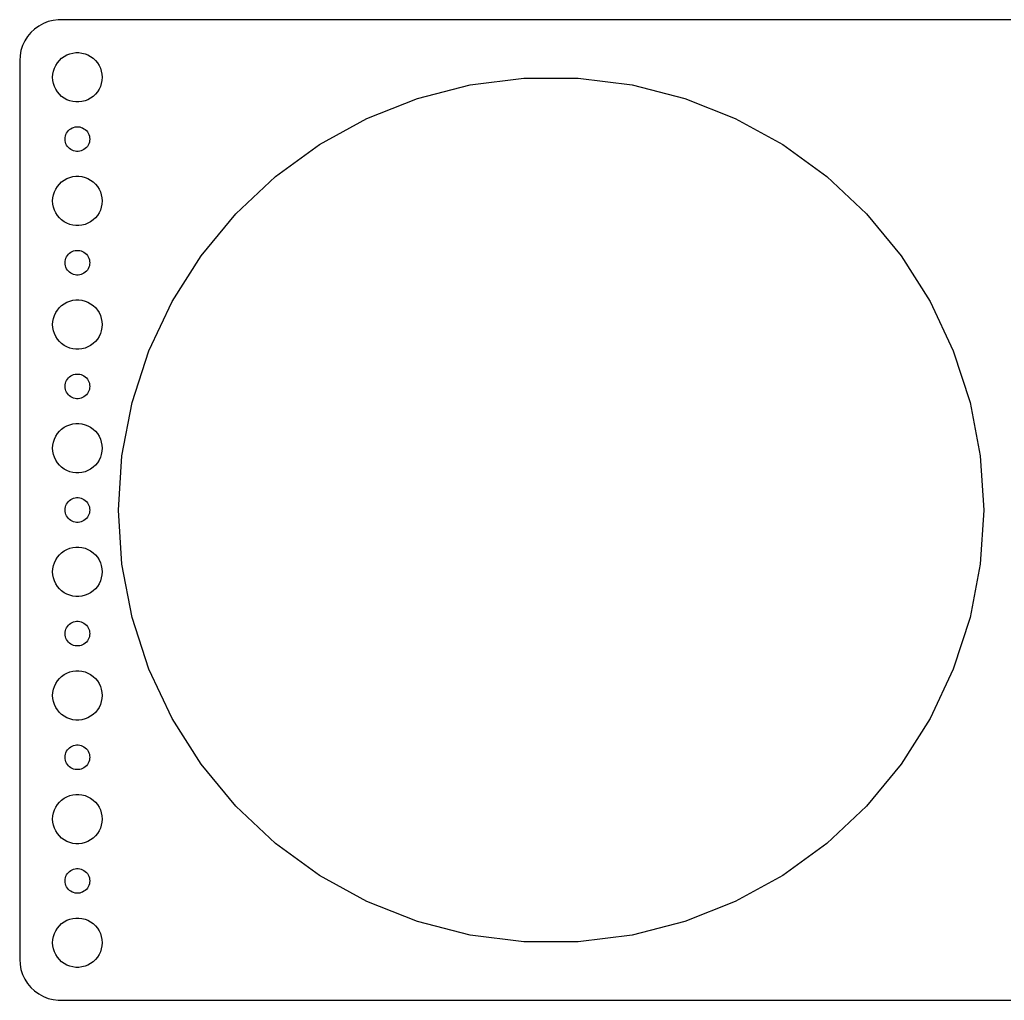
# Model space of a CAD drawing. Header units: metres. Extents: x -120 to 120, y -59 to 59.
# Drawn here: x -119.5 to 0, y -59.5 to 59.5 of the extents above; entities that cross this region are included whole.
import ezdxf

# ---------------------------------------------------------------- set-up
doc = ezdxf.new("R2010")
doc.units = ezdxf.units.M

msp = doc.modelspace()

# ---------------------------------------------------------------- linework, layer by layer
for p, q in [((-117.179, 58.7216), (-117.687, 58.3526)), ((-116.629, 59.0241), (-117.179, 58.7216)), ((-116.045, 59.2553), (-116.629, 59.0241)), ((-115.437, 59.4114), (-116.045, 59.2553)), ((-114.814, 59.4901), (-115.437, 59.4114)), ((114.814, 59.4901), (-114.814, 59.4901)), ((-118.545, 57.4389), (-118.882, 56.9088)), ((-118.145, 57.9227), (-118.545, 57.4389)), ((-117.687, 58.3526), (-118.145, 57.9227)), ((-119.149, 56.3406), (-119.343, 55.7434)), ((-118.882, 56.9088), (-119.149, 56.3406)), ((-119.461, 55.1267), (-119.5, 54.5)), ((-119.343, 55.7434), (-119.461, 55.1267)), ((-114.412, 54.8115), (-114.107, 55.033)), ((-114.107, 55.033), (-113.777, 55.2145)), ((-113.777, 55.2145), (-113.427, 55.3532)), ((-113.427, 55.3532), (-113.062, 55.4469)), ((-113.062, 55.4469), (-112.688, 55.4941)), ((-112.688, 55.4941), (-112.312, 55.4941)), ((-112.312, 55.4941), (-111.938, 55.4469)), ((-111.938, 55.4469), (-111.573, 55.3532)), ((-111.573, 55.3532), (-111.223, 55.2145)), ((-111.223, 55.2145), (-110.893, 55.033)), ((-110.893, 55.033), (-110.588, 54.8115)), ((-119.5, 54.5), (-119.5, -54.5)), ((-115.289, 53.6044), (-115.129, 53.9453)), ((-115.129, 53.9453), (-114.927, 54.2634)), ((-114.927, 54.2634), (-114.687, 54.5536)), ((-114.687, 54.5536), (-114.412, 54.8115)), ((-110.588, 54.8115), (-110.313, 54.5536)), ((-110.313, 54.5536), (-110.073, 54.2634)), ((-110.073, 54.2634), (-109.871, 53.9453)), ((-109.871, 53.9453), (-109.711, 53.6044)), ((-115.5, 52.5), (-115.476, 52.876)), ((-115.476, 52.876), (-115.406, 53.2461)), ((-115.406, 53.2461), (-115.289, 53.6044)), ((-109.711, 53.6044), (-109.594, 53.2461)), ((-109.594, 53.2461), (-109.524, 52.876)), ((-109.524, 52.876), (-109.5, 52.5)), ((-115.476, 52.124), (-115.5, 52.5)), ((-115.406, 51.7539), (-115.476, 52.124)), ((-115.289, 51.3956), (-115.406, 51.7539)), ((-115.129, 51.0547), (-115.289, 51.3956)), ((-109.711, 51.3956), (-109.871, 51.0547)), ((-109.594, 51.7539), (-109.711, 51.3956)), ((-109.524, 52.124), (-109.594, 51.7539)), ((-109.5, 52.5), (-109.524, 52.124)), ((-71.2234, 49.9305), (-64.8375, 51.5701)), ((-64.8375, 51.5701), (-58.2965, 52.3964)), ((-58.2965, 52.3964), (-51.7035, 52.3964)), ((-51.7035, 52.3964), (-45.1625, 51.5701)), ((-45.1625, 51.5701), (-38.7766, 49.9305)), ((-114.927, 50.7366), (-115.129, 51.0547)), ((-114.687, 50.4464), (-114.927, 50.7366)), ((-114.412, 50.1885), (-114.687, 50.4464)), ((-110.313, 50.4464), (-110.588, 50.1885)), ((-110.073, 50.7366), (-110.313, 50.4464)), ((-109.871, 51.0547), (-110.073, 50.7366)), ((-114.107, 49.967), (-114.412, 50.1885)), ((-113.777, 49.7855), (-114.107, 49.967)), ((-113.427, 49.6468), (-113.777, 49.7855)), ((-113.062, 49.5531), (-113.427, 49.6468)), ((-112.688, 49.5059), (-113.062, 49.5531)), ((-112.312, 49.5059), (-112.688, 49.5059)), ((-111.938, 49.5531), (-112.312, 49.5059)), ((-111.573, 49.6468), (-111.938, 49.5531)), ((-111.223, 49.7855), (-111.573, 49.6468)), ((-110.893, 49.967), (-111.223, 49.7855)), ((-110.588, 50.1885), (-110.893, 49.967)), ((-77.3534, 47.5034), (-71.2234, 49.9305)), ((-38.7766, 49.9305), (-32.6466, 47.5034)), ((-83.1309, 44.3272), (-77.3534, 47.5034)), ((-32.6466, 47.5034), (-26.8691, 44.3272)), ((-113.953, 45.373), (-113.895, 45.5522)), ((-113.895, 45.5522), (-113.814, 45.7226)), ((-113.814, 45.7226), (-113.714, 45.8817)), ((-113.714, 45.8817), (-113.593, 46.0268)), ((-113.593, 46.0268), (-113.456, 46.1558)), ((-113.456, 46.1558), (-113.304, 46.2665)), ((-113.304, 46.2665), (-113.139, 46.3572)), ((-113.139, 46.3572), (-112.964, 46.4266)), ((-112.964, 46.4266), (-112.781, 46.4734)), ((-112.781, 46.4734), (-112.594, 46.497)), ((-112.594, 46.497), (-112.406, 46.497)), ((-112.406, 46.497), (-112.219, 46.4734)), ((-112.219, 46.4734), (-112.036, 46.4266)), ((-112.036, 46.4266), (-111.861, 46.3572)), ((-111.861, 46.3572), (-111.696, 46.2665)), ((-111.696, 46.2665), (-111.544, 46.1558)), ((-111.544, 46.1558), (-111.407, 46.0268)), ((-111.407, 46.0268), (-111.286, 45.8817)), ((-111.286, 45.8817), (-111.186, 45.7226)), ((-111.186, 45.7226), (-111.105, 45.5522)), ((-111.105, 45.5522), (-111.047, 45.373)), ((-114, 45), (-113.988, 45.188)), ((-113.988, 44.812), (-114, 45)), ((-113.988, 45.188), (-113.953, 45.373)), ((-113.953, 44.627), (-113.988, 44.812)), ((-113.895, 44.4478), (-113.953, 44.627)), ((-113.814, 44.2774), (-113.895, 44.4478)), ((-113.714, 44.1183), (-113.814, 44.2774)), ((-111.186, 44.2774), (-111.286, 44.1183)), ((-111.105, 44.4478), (-111.186, 44.2774)), ((-111.047, 44.627), (-111.105, 44.4478)), ((-111.047, 45.373), (-111.012, 45.188)), ((-111.012, 44.812), (-111.047, 44.627)), ((-111.012, 45.188), (-111, 45)), ((-111, 45), (-111.012, 44.812)), ((-88.4648, 40.4519), (-83.1309, 44.3272)), ((-26.8691, 44.3272), (-21.5352, 40.4519)), ((-113.593, 43.9732), (-113.714, 44.1183)), ((-113.456, 43.8442), (-113.593, 43.9732)), ((-113.304, 43.7335), (-113.456, 43.8442)), ((-113.139, 43.6428), (-113.304, 43.7335)), ((-112.964, 43.5734), (-113.139, 43.6428)), ((-112.781, 43.5266), (-112.964, 43.5734)), ((-112.594, 43.503), (-112.781, 43.5266)), ((-112.406, 43.503), (-112.594, 43.503)), ((-112.219, 43.5266), (-112.406, 43.503)), ((-112.036, 43.5734), (-112.219, 43.5266)), ((-111.861, 43.6428), (-112.036, 43.5734)), ((-111.696, 43.7335), (-111.861, 43.6428)), ((-111.544, 43.8442), (-111.696, 43.7335)), ((-111.407, 43.9732), (-111.544, 43.8442)), ((-111.286, 44.1183), (-111.407, 43.9732)), ((-114.927, 39.2634), (-114.687, 39.5536)), ((-114.687, 39.5536), (-114.412, 39.8115)), ((-114.412, 39.8115), (-114.107, 40.033)), ((-114.107, 40.033), (-113.777, 40.2145)), ((-113.777, 40.2145), (-113.427, 40.3532)), ((-113.427, 40.3532), (-113.062, 40.4469)), ((-113.062, 40.4469), (-112.688, 40.4941)), ((-112.688, 40.4941), (-112.312, 40.4941)), ((-112.312, 40.4941), (-111.938, 40.4469)), ((-111.938, 40.4469), (-111.573, 40.3532)), ((-111.573, 40.3532), (-111.223, 40.2145)), ((-111.223, 40.2145), (-110.893, 40.033)), ((-110.893, 40.033), (-110.588, 39.8115)), ((-110.588, 39.8115), (-110.313, 39.5536)), ((-110.313, 39.5536), (-110.073, 39.2634)), ((-93.2708, 35.9387), (-88.4648, 40.4519)), ((-21.5352, 40.4519), (-16.7291, 35.9387)), ((-115.476, 37.876), (-115.406, 38.2461)), ((-115.406, 38.2461), (-115.289, 38.6044)), ((-115.289, 38.6044), (-115.129, 38.9453)), ((-115.129, 38.9453), (-114.927, 39.2634)), ((-110.073, 39.2634), (-109.871, 38.9453)), ((-109.871, 38.9453), (-109.711, 38.6044)), ((-109.711, 38.6044), (-109.594, 38.2461)), ((-109.594, 38.2461), (-109.524, 37.876)), ((-115.5, 37.5), (-115.476, 37.876)), ((-115.476, 37.124), (-115.5, 37.5)), ((-115.406, 36.7539), (-115.476, 37.124)), ((-109.524, 37.124), (-109.594, 36.7539)), ((-109.524, 37.876), (-109.5, 37.5)), ((-109.5, 37.5), (-109.524, 37.124)), ((-115.289, 36.3956), (-115.406, 36.7539)), ((-115.129, 36.0547), (-115.289, 36.3956)), ((-114.927, 35.7366), (-115.129, 36.0547)), ((-109.871, 36.0547), (-110.073, 35.7366)), ((-109.711, 36.3956), (-109.871, 36.0547)), ((-109.594, 36.7539), (-109.711, 36.3956)), ((-97.4734, 30.8587), (-93.2708, 35.9387)), ((-16.7291, 35.9387), (-12.5266, 30.8587)), ((-114.687, 35.4464), (-114.927, 35.7366)), ((-114.412, 35.1885), (-114.687, 35.4464)), ((-114.107, 34.967), (-114.412, 35.1885)), ((-113.777, 34.7855), (-114.107, 34.967)), ((-113.427, 34.6468), (-113.777, 34.7855)), ((-111.223, 34.7855), (-111.573, 34.6468)), ((-110.893, 34.967), (-111.223, 34.7855)), ((-110.588, 35.1885), (-110.893, 34.967)), ((-110.313, 35.4464), (-110.588, 35.1885)), ((-110.073, 35.7366), (-110.313, 35.4464)), ((-113.062, 34.5531), (-113.427, 34.6468)), ((-112.688, 34.5059), (-113.062, 34.5531)), ((-112.312, 34.5059), (-112.688, 34.5059)), ((-111.938, 34.5531), (-112.312, 34.5059)), ((-111.573, 34.6468), (-111.938, 34.5531)), ((-113.593, 31.0268), (-113.456, 31.1558)), ((-113.456, 31.1558), (-113.304, 31.2665)), ((-113.304, 31.2665), (-113.139, 31.3572)), ((-113.139, 31.3572), (-112.964, 31.4266)), ((-112.964, 31.4266), (-112.781, 31.4734)), ((-112.781, 31.4734), (-112.594, 31.497)), ((-112.594, 31.497), (-112.406, 31.497)), ((-112.406, 31.497), (-112.219, 31.4734)), ((-112.219, 31.4734), (-112.036, 31.4266)), ((-112.036, 31.4266), (-111.861, 31.3572)), ((-111.861, 31.3572), (-111.696, 31.2665)), ((-111.696, 31.2665), (-111.544, 31.1558)), ((-111.544, 31.1558), (-111.407, 31.0268)), ((-114, 30), (-113.988, 30.188)), ((-113.988, 29.812), (-114, 30)), ((-113.988, 30.188), (-113.953, 30.373)), ((-113.953, 30.373), (-113.895, 30.5522)), ((-113.895, 30.5522), (-113.814, 30.7226)), ((-113.814, 30.7226), (-113.714, 30.8817)), ((-113.714, 30.8817), (-113.593, 31.0268)), ((-111.407, 31.0268), (-111.286, 30.8817)), ((-111.286, 30.8817), (-111.186, 30.7226)), ((-111.186, 30.7226), (-111.105, 30.5522)), ((-111.105, 30.5522), (-111.047, 30.373)), ((-111.047, 30.373), (-111.012, 30.188)), ((-111.012, 30.188), (-111, 30)), ((-111, 30), (-111.012, 29.812)), ((-101.006, 25.2921), (-97.4734, 30.8587)), ((-12.5266, 30.8587), (-8.9939, 25.2921)), ((-113.953, 29.627), (-113.988, 29.812)), ((-113.895, 29.4478), (-113.953, 29.627)), ((-113.814, 29.2774), (-113.895, 29.4478)), ((-113.714, 29.1183), (-113.814, 29.2774)), ((-113.593, 28.9732), (-113.714, 29.1183)), ((-113.456, 28.8442), (-113.593, 28.9732)), ((-113.304, 28.7335), (-113.456, 28.8442)), ((-113.139, 28.6427), (-113.304, 28.7335)), ((-111.696, 28.7335), (-111.861, 28.6427)), ((-111.544, 28.8442), (-111.696, 28.7335)), ((-111.407, 28.9732), (-111.544, 28.8442)), ((-111.286, 29.1183), (-111.407, 28.9732)), ((-111.186, 29.2774), (-111.286, 29.1183)), ((-111.105, 29.4478), (-111.186, 29.2774)), ((-111.047, 29.627), (-111.105, 29.4478)), ((-111.012, 29.812), (-111.047, 29.627)), ((-112.964, 28.5734), (-113.139, 28.6427)), ((-112.781, 28.5266), (-112.964, 28.5734)), ((-112.594, 28.503), (-112.781, 28.5266)), ((-112.406, 28.503), (-112.594, 28.503)), ((-112.219, 28.5266), (-112.406, 28.503)), ((-112.036, 28.5734), (-112.219, 28.5266)), ((-111.861, 28.6427), (-112.036, 28.5734)), ((-114.107, 25.033), (-113.777, 25.2145)), ((-113.777, 25.2145), (-113.427, 25.3532)), ((-113.427, 25.3532), (-113.062, 25.4469)), ((-113.062, 25.4469), (-112.688, 25.4941)), ((-112.688, 25.4941), (-112.312, 25.4941)), ((-112.312, 25.4941), (-111.938, 25.4469)), ((-111.938, 25.4469), (-111.573, 25.3532)), ((-111.573, 25.3532), (-111.223, 25.2145)), ((-111.223, 25.2145), (-110.893, 25.033)), ((-103.813, 19.3265), (-101.006, 25.2921)), ((-8.9939, 25.2921), (-6.18672, 19.3265)), ((-115.289, 23.6044), (-115.129, 23.9453)), ((-115.129, 23.9453), (-114.927, 24.2634)), ((-114.927, 24.2634), (-114.687, 24.5536)), ((-114.687, 24.5536), (-114.412, 24.8115)), ((-114.412, 24.8115), (-114.107, 25.033)), ((-110.893, 25.033), (-110.588, 24.8115)), ((-110.588, 24.8115), (-110.313, 24.5536)), ((-110.313, 24.5536), (-110.073, 24.2634)), ((-110.073, 24.2634), (-109.871, 23.9453)), ((-109.871, 23.9453), (-109.711, 23.6044)), ((-115.5, 22.5), (-115.476, 22.876)), ((-115.476, 22.876), (-115.406, 23.2461)), ((-115.406, 23.2461), (-115.289, 23.6044)), ((-109.711, 23.6044), (-109.594, 23.2461)), ((-109.594, 23.2461), (-109.524, 22.876)), ((-109.524, 22.876), (-109.5, 22.5)), ((-115.476, 22.124), (-115.5, 22.5)), ((-115.406, 21.7539), (-115.476, 22.124)), ((-115.289, 21.3956), (-115.406, 21.7539)), ((-109.594, 21.7539), (-109.711, 21.3956)), ((-109.524, 22.124), (-109.594, 21.7539)), ((-109.5, 22.5), (-109.524, 22.124)), ((-115.129, 21.0547), (-115.289, 21.3956)), ((-114.927, 20.7366), (-115.129, 21.0547)), ((-114.687, 20.4464), (-114.927, 20.7366)), ((-114.412, 20.1884), (-114.687, 20.4464)), ((-110.313, 20.4464), (-110.588, 20.1884)), ((-110.073, 20.7366), (-110.313, 20.4464)), ((-109.871, 21.0547), (-110.073, 20.7366)), ((-109.711, 21.3956), (-109.871, 21.0547)), ((-114.107, 19.967), (-114.412, 20.1884)), ((-113.777, 19.7855), (-114.107, 19.967)), ((-113.427, 19.6468), (-113.777, 19.7855)), ((-113.062, 19.5531), (-113.427, 19.6468)), ((-112.688, 19.5059), (-113.062, 19.5531)), ((-112.312, 19.5059), (-112.688, 19.5059)), ((-111.938, 19.5531), (-112.312, 19.5059)), ((-111.573, 19.6468), (-111.938, 19.5531)), ((-111.223, 19.7855), (-111.573, 19.6468)), ((-110.893, 19.967), (-111.223, 19.7855)), ((-110.588, 20.1884), (-110.893, 19.967)), ((-105.851, 13.0562), (-103.813, 19.3265)), ((-6.18672, 19.3265), (-4.14938, 13.0562)), ((-113.953, 15.373), (-113.895, 15.5522)), ((-113.895, 15.5522), (-113.814, 15.7226)), ((-113.814, 15.7226), (-113.714, 15.8817)), ((-113.714, 15.8817), (-113.593, 16.0268)), ((-113.593, 16.0268), (-113.456, 16.1558)), ((-113.456, 16.1558), (-113.304, 16.2665)), ((-113.304, 16.2665), (-113.139, 16.3572)), ((-113.139, 16.3572), (-112.964, 16.4266)), ((-112.964, 16.4266), (-112.781, 16.4734)), ((-112.781, 16.4734), (-112.594, 16.497)), ((-112.594, 16.497), (-112.406, 16.497)), ((-112.406, 16.497), (-112.219, 16.4734)), ((-112.219, 16.4734), (-112.036, 16.4266)), ((-112.036, 16.4266), (-111.861, 16.3572)), ((-111.861, 16.3572), (-111.696, 16.2665)), ((-111.696, 16.2665), (-111.544, 16.1558)), ((-111.544, 16.1558), (-111.407, 16.0268)), ((-111.407, 16.0268), (-111.286, 15.8817)), ((-111.286, 15.8817), (-111.186, 15.7226)), ((-111.186, 15.7226), (-111.105, 15.5522)), ((-111.105, 15.5522), (-111.047, 15.373)), ((-114, 15), (-113.988, 15.188)), ((-113.988, 14.812), (-114, 15)), ((-113.988, 15.188), (-113.953, 15.373)), ((-113.953, 14.627), (-113.988, 14.812)), ((-113.895, 14.4478), (-113.953, 14.627)), ((-113.814, 14.2774), (-113.895, 14.4478)), ((-111.105, 14.4478), (-111.186, 14.2774)), ((-111.047, 14.627), (-111.105, 14.4478)), ((-111.047, 15.373), (-111.012, 15.188)), ((-111.012, 14.812), (-111.047, 14.627)), ((-111.012, 15.188), (-111, 15)), ((-111, 15), (-111.012, 14.812)), ((-113.714, 14.1183), (-113.814, 14.2774)), ((-113.593, 13.9732), (-113.714, 14.1183)), ((-113.456, 13.8442), (-113.593, 13.9732)), ((-113.304, 13.7335), (-113.456, 13.8442)), ((-113.139, 13.6427), (-113.304, 13.7335)), ((-112.964, 13.5734), (-113.139, 13.6427)), ((-112.781, 13.5266), (-112.964, 13.5734)), ((-112.594, 13.5029), (-112.781, 13.5266)), ((-112.406, 13.5029), (-112.594, 13.5029)), ((-112.219, 13.5266), (-112.406, 13.5029)), ((-112.036, 13.5734), (-112.219, 13.5266)), ((-111.861, 13.6427), (-112.036, 13.5734)), ((-111.696, 13.7335), (-111.861, 13.6427)), ((-111.544, 13.8442), (-111.696, 13.7335)), ((-111.407, 13.9732), (-111.544, 13.8442)), ((-111.286, 14.1183), (-111.407, 13.9732)), ((-111.186, 14.2774), (-111.286, 14.1183)), ((-107.086, 6.57999), (-105.851, 13.0562)), ((-4.14938, 13.0562), (-2.91397, 6.57999)), ((-114.687, 9.55363), (-114.412, 9.81154)), ((-114.412, 9.81154), (-114.107, 10.033)), ((-114.107, 10.033), (-113.777, 10.2145)), ((-113.777, 10.2145), (-113.427, 10.3532)), ((-113.427, 10.3532), (-113.062, 10.4469)), ((-113.062, 10.4469), (-112.688, 10.4941)), ((-112.688, 10.4941), (-112.312, 10.4941)), ((-112.312, 10.4941), (-111.938, 10.4469)), ((-111.938, 10.4469), (-111.573, 10.3532)), ((-111.573, 10.3532), (-111.223, 10.2145)), ((-111.223, 10.2145), (-110.893, 10.033)), ((-110.893, 10.033), (-110.588, 9.81154)), ((-110.588, 9.81154), (-110.313, 9.55363)), ((-115.406, 8.24606), (-115.289, 8.60437)), ((-115.289, 8.60437), (-115.129, 8.94525)), ((-115.129, 8.94525), (-114.927, 9.26335)), ((-114.927, 9.26335), (-114.687, 9.55363)), ((-110.313, 9.55363), (-110.073, 9.26335)), ((-110.073, 9.26335), (-109.871, 8.94525)), ((-109.871, 8.94525), (-109.711, 8.60437)), ((-109.711, 8.60437), (-109.594, 8.24606)), ((-115.5, 7.5), (-115.476, 7.87599)), ((-115.476, 7.12399), (-115.5, 7.5)), ((-115.476, 7.87599), (-115.406, 8.24606)), ((-109.594, 8.24606), (-109.524, 7.87599)), ((-109.524, 7.87599), (-109.5, 7.5)), ((-109.5, 7.5), (-109.524, 7.12399)), ((-115.406, 6.75392), (-115.476, 7.12399)), ((-115.289, 6.39561), (-115.406, 6.75392)), ((-115.129, 6.05473), (-115.289, 6.39561)), ((-114.927, 5.73663), (-115.129, 6.05473)), ((-109.871, 6.05473), (-110.073, 5.73663)), ((-109.711, 6.39561), (-109.871, 6.05473)), ((-109.594, 6.75392), (-109.711, 6.39561)), ((-109.524, 7.12399), (-109.594, 6.75392)), ((-107.5, 0), (-107.086, 6.57999)), ((-2.91397, 6.57999), (-2.5, 0)), ((-114.687, 5.44635), (-114.927, 5.73663)), ((-114.412, 5.18845), (-114.687, 5.44635)), ((-114.107, 4.96701), (-114.412, 5.18845)), ((-113.777, 4.78551), (-114.107, 4.96701)), ((-113.427, 4.64682), (-113.777, 4.78551)), ((-111.223, 4.78551), (-111.573, 4.64682)), ((-110.893, 4.96701), (-111.223, 4.78551)), ((-110.588, 5.18845), (-110.893, 4.96701)), ((-110.313, 5.44635), (-110.588, 5.18845)), ((-110.073, 5.73663), (-110.313, 5.44635)), ((-113.062, 4.55313), (-113.427, 4.64682)), ((-112.688, 4.50591), (-113.062, 4.55313)), ((-112.312, 4.50591), (-112.688, 4.50591)), ((-111.938, 4.55313), (-112.312, 4.50591)), ((-111.573, 4.64682), (-111.938, 4.55313)), ((-113.456, 1.15576), (-113.304, 1.26648)), ((-113.304, 1.26648), (-113.139, 1.35724)), ((-113.139, 1.35724), (-112.964, 1.42657)), ((-112.964, 1.42657), (-112.781, 1.47342)), ((-112.781, 1.47342), (-112.594, 1.49704)), ((-112.594, 1.49704), (-112.406, 1.49704)), ((-112.406, 1.49704), (-112.219, 1.47342)), ((-112.219, 1.47342), (-112.036, 1.42657)), ((-112.036, 1.42657), (-111.861, 1.35724)), ((-111.861, 1.35724), (-111.696, 1.26648)), ((-111.696, 1.26648), (-111.544, 1.15576)), ((-114, 0), (-113.988, 0.18799)), ((-113.988, -0.18799), (-114, 0)), ((-113.988, 0.18799), (-113.953, 0.37303)), ((-113.953, 0.37303), (-113.895, 0.55219)), ((-113.895, 0.55219), (-113.814, 0.72263)), ((-113.814, 0.72263), (-113.714, 0.88167)), ((-113.714, 0.88167), (-113.593, 1.02681)), ((-113.593, 1.02681), (-113.456, 1.15576)), ((-111.544, 1.15576), (-111.407, 1.02681)), ((-111.407, 1.02681), (-111.286, 0.88167)), ((-111.286, 0.88167), (-111.186, 0.72263)), ((-111.186, 0.72263), (-111.105, 0.55219)), ((-111.105, 0.55219), (-111.047, 0.37303)), ((-111.047, 0.37303), (-111.012, 0.18799)), ((-111.012, 0.18799), (-111, 0)), ((-111, 0), (-111.012, -0.18799)), ((-107.086, -6.57999), (-107.5, 0)), ((-2.5, 0), (-2.91397, -6.57999)), ((-113.953, -0.37303), (-113.988, -0.18799)), ((-113.895, -0.55219), (-113.953, -0.37303)), ((-113.814, -0.72263), (-113.895, -0.55219)), ((-113.714, -0.88167), (-113.814, -0.72263)), ((-113.593, -1.02681), (-113.714, -0.88167)), ((-113.456, -1.15576), (-113.593, -1.02681)), ((-113.304, -1.26648), (-113.456, -1.15576)), ((-111.544, -1.15576), (-111.696, -1.26648)), ((-111.407, -1.02681), (-111.544, -1.15576)), ((-111.286, -0.88167), (-111.407, -1.02681)), ((-111.186, -0.72263), (-111.286, -0.88167)), ((-111.105, -0.55219), (-111.186, -0.72263)), ((-111.047, -0.37303), (-111.105, -0.55219)), ((-111.012, -0.18799), (-111.047, -0.37303)), ((-113.139, -1.35724), (-113.304, -1.26648)), ((-112.964, -1.42657), (-113.139, -1.35724)), ((-112.781, -1.47342), (-112.964, -1.42657)), ((-112.594, -1.49704), (-112.781, -1.47342)), ((-112.406, -1.49704), (-112.594, -1.49704)), ((-112.219, -1.47342), (-112.406, -1.49704)), ((-112.036, -1.42657), (-112.219, -1.47342)), ((-111.861, -1.35724), (-112.036, -1.42657)), ((-111.696, -1.26648), (-111.861, -1.35724)), ((-113.777, -4.78551), (-113.427, -4.64682)), ((-113.427, -4.64682), (-113.062, -4.55313)), ((-113.062, -4.55313), (-112.688, -4.50591)), ((-112.688, -4.50591), (-112.312, -4.50591)), ((-112.312, -4.50591), (-111.938, -4.55313)), ((-111.938, -4.55313), (-111.573, -4.64682)), ((-111.573, -4.64682), (-111.223, -4.78551)), ((-115.129, -6.05473), (-114.927, -5.73663)), ((-114.927, -5.73663), (-114.687, -5.44635)), ((-114.687, -5.44635), (-114.412, -5.18845)), ((-114.412, -5.18845), (-114.107, -4.96701)), ((-114.107, -4.96701), (-113.777, -4.78551)), ((-111.223, -4.78551), (-110.893, -4.96701)), ((-110.893, -4.96701), (-110.588, -5.18845)), ((-110.588, -5.18845), (-110.313, -5.44635)), ((-110.313, -5.44635), (-110.073, -5.73663)), ((-110.073, -5.73663), (-109.871, -6.05473)), ((-115.5, -7.5), (-115.476, -7.12399)), ((-115.476, -7.12399), (-115.406, -6.75392)), ((-115.406, -6.75392), (-115.289, -6.39561)), ((-115.289, -6.39561), (-115.129, -6.05473)), ((-109.871, -6.05473), (-109.711, -6.39561)), ((-109.711, -6.39561), (-109.594, -6.75392)), ((-109.594, -6.75392), (-109.524, -7.12399)), ((-109.524, -7.12399), (-109.5, -7.5)), ((-105.851, -13.0562), (-107.086, -6.57999)), ((-2.91397, -6.57999), (-4.14938, -13.0562)), ((-115.476, -7.87599), (-115.5, -7.5)), ((-115.406, -8.24606), (-115.476, -7.87599)), ((-115.289, -8.60437), (-115.406, -8.24606)), ((-109.594, -8.24606), (-109.711, -8.60437)), ((-109.524, -7.87599), (-109.594, -8.24606)), ((-109.5, -7.5), (-109.524, -7.87599)), ((-115.129, -8.94525), (-115.289, -8.60437)), ((-114.927, -9.26335), (-115.129, -8.94525)), ((-114.687, -9.55363), (-114.927, -9.26335)), ((-114.412, -9.81154), (-114.687, -9.55363)), ((-110.313, -9.55363), (-110.588, -9.81154)), ((-110.073, -9.26335), (-110.313, -9.55363)), ((-109.871, -8.94525), (-110.073, -9.26335)), ((-109.711, -8.60437), (-109.871, -8.94525)), ((-114.107, -10.033), (-114.412, -9.81154)), ((-113.777, -10.2145), (-114.107, -10.033)), ((-113.427, -10.3532), (-113.777, -10.2145)), ((-113.062, -10.4469), (-113.427, -10.3532)), ((-112.688, -10.4941), (-113.062, -10.4469)), ((-112.312, -10.4941), (-112.688, -10.4941)), ((-111.938, -10.4469), (-112.312, -10.4941)), ((-111.573, -10.3532), (-111.938, -10.4469)), ((-111.223, -10.2145), (-111.573, -10.3532)), ((-110.893, -10.033), (-111.223, -10.2145)), ((-110.588, -9.81154), (-110.893, -10.033)), ((-103.813, -19.3265), (-105.851, -13.0562)), ((-4.14938, -13.0562), (-6.18672, -19.3265)), ((-113.895, -14.4478), (-113.814, -14.2774)), ((-113.814, -14.2774), (-113.714, -14.1183)), ((-113.714, -14.1183), (-113.593, -13.9732)), ((-113.593, -13.9732), (-113.456, -13.8442)), ((-113.456, -13.8442), (-113.304, -13.7335)), ((-113.304, -13.7335), (-113.139, -13.6427)), ((-113.139, -13.6427), (-112.964, -13.5734)), ((-112.964, -13.5734), (-112.781, -13.5266)), ((-112.781, -13.5266), (-112.594, -13.5029)), ((-112.594, -13.5029), (-112.406, -13.5029)), ((-112.406, -13.5029), (-112.219, -13.5266)), ((-112.219, -13.5266), (-112.036, -13.5734)), ((-112.036, -13.5734), (-111.861, -13.6427)), ((-111.861, -13.6427), (-111.696, -13.7335)), ((-111.696, -13.7335), (-111.544, -13.8442)), ((-111.544, -13.8442), (-111.407, -13.9732)), ((-111.407, -13.9732), (-111.286, -14.1183)), ((-111.286, -14.1183), (-111.186, -14.2774)), ((-111.186, -14.2774), (-111.105, -14.4478)), ((-114, -15), (-113.988, -14.812)), ((-113.988, -15.188), (-114, -15)), ((-113.988, -14.812), (-113.953, -14.627)), ((-113.953, -15.373), (-113.988, -15.188)), ((-113.953, -14.627), (-113.895, -14.4478)), ((-113.895, -15.5522), (-113.953, -15.373)), ((-111.105, -14.4478), (-111.047, -14.627)), ((-111.047, -15.373), (-111.105, -15.5522)), ((-111.047, -14.627), (-111.012, -14.812)), ((-111.012, -15.188), (-111.047, -15.373)), ((-111.012, -14.812), (-111, -15)), ((-111, -15), (-111.012, -15.188)), ((-113.814, -15.7226), (-113.895, -15.5522)), ((-113.714, -15.8817), (-113.814, -15.7226)), ((-113.593, -16.0268), (-113.714, -15.8817)), ((-113.456, -16.1558), (-113.593, -16.0268)), ((-113.304, -16.2665), (-113.456, -16.1558)), ((-113.139, -16.3572), (-113.304, -16.2665)), ((-112.964, -16.4266), (-113.139, -16.3572)), ((-112.781, -16.4734), (-112.964, -16.4266)), ((-112.594, -16.497), (-112.781, -16.4734)), ((-112.406, -16.497), (-112.594, -16.497)), ((-112.219, -16.4734), (-112.406, -16.497)), ((-112.036, -16.4266), (-112.219, -16.4734)), ((-111.861, -16.3572), (-112.036, -16.4266)), ((-111.696, -16.2665), (-111.861, -16.3572)), ((-111.544, -16.1558), (-111.696, -16.2665)), ((-111.407, -16.0268), (-111.544, -16.1558)), ((-111.286, -15.8817), (-111.407, -16.0268)), ((-111.186, -15.7226), (-111.286, -15.8817)), ((-111.105, -15.5522), (-111.186, -15.7226)), ((-114.687, -20.4464), (-114.412, -20.1884)), ((-114.412, -20.1884), (-114.107, -19.967)), ((-114.107, -19.967), (-113.777, -19.7855)), ((-113.777, -19.7855), (-113.427, -19.6468)), ((-113.427, -19.6468), (-113.062, -19.5531)), ((-113.062, -19.5531), (-112.688, -19.5059)), ((-112.688, -19.5059), (-112.312, -19.5059)), ((-112.312, -19.5059), (-111.938, -19.5531)), ((-111.938, -19.5531), (-111.573, -19.6468)), ((-111.573, -19.6468), (-111.223, -19.7855)), ((-111.223, -19.7855), (-110.893, -19.967)), ((-110.893, -19.967), (-110.588, -20.1884)), ((-110.588, -20.1884), (-110.313, -20.4464)), ((-101.006, -25.2921), (-103.813, -19.3265)), ((-6.18672, -19.3265), (-8.9939, -25.2921)), ((-115.406, -21.7539), (-115.289, -21.3956)), ((-115.289, -21.3956), (-115.129, -21.0547)), ((-115.129, -21.0547), (-114.927, -20.7366)), ((-114.927, -20.7366), (-114.687, -20.4464)), ((-110.313, -20.4464), (-110.073, -20.7366)), ((-110.073, -20.7366), (-109.871, -21.0547)), ((-109.871, -21.0547), (-109.711, -21.3956)), ((-109.711, -21.3956), (-109.594, -21.7539)), ((-115.5, -22.5), (-115.476, -22.124)), ((-115.476, -22.876), (-115.5, -22.5)), ((-115.476, -22.124), (-115.406, -21.7539)), ((-109.594, -21.7539), (-109.524, -22.124)), ((-109.524, -22.124), (-109.5, -22.5)), ((-109.5, -22.5), (-109.524, -22.876)), ((-115.406, -23.2461), (-115.476, -22.876)), ((-115.289, -23.6044), (-115.406, -23.2461)), ((-115.129, -23.9453), (-115.289, -23.6044)), ((-109.711, -23.6044), (-109.871, -23.9453)), ((-109.594, -23.2461), (-109.711, -23.6044)), ((-109.524, -22.876), (-109.594, -23.2461)), ((-114.927, -24.2634), (-115.129, -23.9453)), ((-114.687, -24.5536), (-114.927, -24.2634)), ((-114.412, -24.8115), (-114.687, -24.5536)), ((-114.107, -25.033), (-114.412, -24.8115)), ((-113.777, -25.2145), (-114.107, -25.033)), ((-110.893, -25.033), (-111.223, -25.2145)), ((-110.588, -24.8115), (-110.893, -25.033)), ((-110.313, -24.5536), (-110.588, -24.8115)), ((-110.073, -24.2634), (-110.313, -24.5536)), ((-109.871, -23.9453), (-110.073, -24.2634)), ((-113.427, -25.3532), (-113.777, -25.2145)), ((-113.062, -25.4469), (-113.427, -25.3532)), ((-112.688, -25.4941), (-113.062, -25.4469)), ((-112.312, -25.4941), (-112.688, -25.4941)), ((-111.938, -25.4469), (-112.312, -25.4941)), ((-111.573, -25.3532), (-111.938, -25.4469)), ((-111.223, -25.2145), (-111.573, -25.3532)), ((-97.4734, -30.8587), (-101.006, -25.2921)), ((-8.9939, -25.2921), (-12.5266, -30.8587)), ((-113.304, -28.7335), (-113.139, -28.6427)), ((-113.139, -28.6427), (-112.964, -28.5734)), ((-112.964, -28.5734), (-112.781, -28.5266)), ((-112.781, -28.5266), (-112.594, -28.503)), ((-112.594, -28.503), (-112.406, -28.503)), ((-112.406, -28.503), (-112.219, -28.5266)), ((-112.219, -28.5266), (-112.036, -28.5734)), ((-112.036, -28.5734), (-111.861, -28.6427)), ((-111.861, -28.6427), (-111.696, -28.7335)), ((-114, -30), (-113.988, -29.812)), ((-113.988, -29.812), (-113.953, -29.627)), ((-113.953, -29.627), (-113.895, -29.4478)), ((-113.895, -29.4478), (-113.814, -29.2774)), ((-113.814, -29.2774), (-113.714, -29.1183)), ((-113.714, -29.1183), (-113.593, -28.9732)), ((-113.593, -28.9732), (-113.456, -28.8442)), ((-113.456, -28.8442), (-113.304, -28.7335)), ((-111.696, -28.7335), (-111.544, -28.8442)), ((-111.544, -28.8442), (-111.407, -28.9732)), ((-111.407, -28.9732), (-111.286, -29.1183)), ((-111.286, -29.1183), (-111.186, -29.2774)), ((-111.186, -29.2774), (-111.105, -29.4478)), ((-111.105, -29.4478), (-111.047, -29.627)), ((-111.047, -29.627), (-111.012, -29.812)), ((-111.012, -29.812), (-111, -30)), ((-113.988, -30.188), (-114, -30)), ((-113.953, -30.373), (-113.988, -30.188)), ((-113.895, -30.5522), (-113.953, -30.373)), ((-113.814, -30.7226), (-113.895, -30.5522)), ((-113.714, -30.8817), (-113.814, -30.7226)), ((-113.593, -31.0268), (-113.714, -30.8817)), ((-113.456, -31.1558), (-113.593, -31.0268)), ((-111.407, -31.0268), (-111.544, -31.1558)), ((-111.286, -30.8817), (-111.407, -31.0268)), ((-111.186, -30.7226), (-111.286, -30.8817)), ((-111.105, -30.5522), (-111.186, -30.7226)), ((-111.047, -30.373), (-111.105, -30.5522)), ((-111.012, -30.188), (-111.047, -30.373)), ((-111, -30), (-111.012, -30.188)), ((-93.2708, -35.9387), (-97.4734, -30.8587)), ((-12.5266, -30.8587), (-16.7291, -35.9387)), ((-113.304, -31.2665), (-113.456, -31.1558)), ((-113.139, -31.3572), (-113.304, -31.2665)), ((-112.964, -31.4266), (-113.139, -31.3572)), ((-112.781, -31.4734), (-112.964, -31.4266)), ((-112.594, -31.497), (-112.781, -31.4734)), ((-112.406, -31.497), (-112.594, -31.497)), ((-112.219, -31.4734), (-112.406, -31.497)), ((-112.036, -31.4266), (-112.219, -31.4734)), ((-111.861, -31.3572), (-112.036, -31.4266)), ((-111.696, -31.2665), (-111.861, -31.3572)), ((-111.544, -31.1558), (-111.696, -31.2665)), ((-113.777, -34.7855), (-113.427, -34.6468)), ((-113.427, -34.6468), (-113.062, -34.5531)), ((-113.062, -34.5531), (-112.688, -34.5059)), ((-112.688, -34.5059), (-112.312, -34.5059)), ((-112.312, -34.5059), (-111.938, -34.5531)), ((-111.938, -34.5531), (-111.573, -34.6468)), ((-111.573, -34.6468), (-111.223, -34.7855)), ((-115.129, -36.0547), (-114.927, -35.7366)), ((-114.927, -35.7366), (-114.687, -35.4464)), ((-114.687, -35.4464), (-114.412, -35.1885)), ((-114.412, -35.1885), (-114.107, -34.967)), ((-114.107, -34.967), (-113.777, -34.7855)), ((-111.223, -34.7855), (-110.893, -34.967)), ((-110.893, -34.967), (-110.588, -35.1885)), ((-110.588, -35.1885), (-110.313, -35.4464)), ((-110.313, -35.4464), (-110.073, -35.7366)), ((-110.073, -35.7366), (-109.871, -36.0547)), ((-115.476, -37.124), (-115.406, -36.7539)), ((-115.406, -36.7539), (-115.289, -36.3956)), ((-115.289, -36.3956), (-115.129, -36.0547)), ((-109.871, -36.0547), (-109.711, -36.3956)), ((-109.711, -36.3956), (-109.594, -36.7539)), ((-109.594, -36.7539), (-109.524, -37.124)), ((-88.4648, -40.4519), (-93.2708, -35.9387)), ((-16.7291, -35.9387), (-21.5352, -40.4519)), ((-115.5, -37.5), (-115.476, -37.124)), ((-115.476, -37.876), (-115.5, -37.5)), ((-115.406, -38.2461), (-115.476, -37.876)), ((-109.524, -37.876), (-109.594, -38.2461)), ((-109.524, -37.124), (-109.5, -37.5)), ((-109.5, -37.5), (-109.524, -37.876)), ((-115.289, -38.6044), (-115.406, -38.2461)), ((-115.129, -38.9453), (-115.289, -38.6044)), ((-114.927, -39.2634), (-115.129, -38.9453)), ((-114.687, -39.5536), (-114.927, -39.2634)), ((-110.073, -39.2634), (-110.313, -39.5536)), ((-109.871, -38.9453), (-110.073, -39.2634)), ((-109.711, -38.6044), (-109.871, -38.9453)), ((-109.594, -38.2461), (-109.711, -38.6044)), ((-114.412, -39.8115), (-114.687, -39.5536)), ((-114.107, -40.033), (-114.412, -39.8115)), ((-113.777, -40.2145), (-114.107, -40.033)), ((-113.427, -40.3532), (-113.777, -40.2145)), ((-113.062, -40.4469), (-113.427, -40.3532)), ((-112.688, -40.4941), (-113.062, -40.4469)), ((-112.312, -40.4941), (-112.688, -40.4941)), ((-111.938, -40.4469), (-112.312, -40.4941)), ((-111.573, -40.3532), (-111.938, -40.4469)), ((-111.223, -40.2145), (-111.573, -40.3532)), ((-110.893, -40.033), (-111.223, -40.2145)), ((-110.588, -39.8115), (-110.893, -40.033)), ((-110.313, -39.5536), (-110.588, -39.8115)), ((-83.1309, -44.3272), (-88.4648, -40.4519)), ((-21.5352, -40.4519), (-26.8691, -44.3272)), ((-113.814, -44.2774), (-113.714, -44.1183)), ((-113.714, -44.1183), (-113.593, -43.9732)), ((-113.593, -43.9732), (-113.456, -43.8442)), ((-113.456, -43.8442), (-113.304, -43.7335)), ((-113.304, -43.7335), (-113.139, -43.6428)), ((-113.139, -43.6428), (-112.964, -43.5734)), ((-112.964, -43.5734), (-112.781, -43.5266)), ((-112.781, -43.5266), (-112.594, -43.503)), ((-112.594, -43.503), (-112.406, -43.503)), ((-112.406, -43.503), (-112.219, -43.5266)), ((-112.219, -43.5266), (-112.036, -43.5734)), ((-112.036, -43.5734), (-111.861, -43.6428)), ((-111.861, -43.6428), (-111.696, -43.7335)), ((-111.696, -43.7335), (-111.544, -43.8442)), ((-111.544, -43.8442), (-111.407, -43.9732)), ((-111.407, -43.9732), (-111.286, -44.1183)), ((-111.286, -44.1183), (-111.186, -44.2774)), ((-114, -45), (-113.988, -44.812)), ((-113.988, -45.188), (-114, -45)), ((-113.988, -44.812), (-113.953, -44.627)), ((-113.953, -45.373), (-113.988, -45.188)), ((-113.953, -44.627), (-113.895, -44.4478)), ((-113.895, -45.5522), (-113.953, -45.373)), ((-113.895, -44.4478), (-113.814, -44.2774)), ((-111.186, -44.2774), (-111.105, -44.4478)), ((-111.105, -44.4478), (-111.047, -44.627)), ((-111.047, -45.373), (-111.105, -45.5522)), ((-111.047, -44.627), (-111.012, -44.812)), ((-111.012, -45.188), (-111.047, -45.373)), ((-111.012, -44.812), (-111, -45)), ((-111, -45), (-111.012, -45.188)), ((-77.3534, -47.5034), (-83.1309, -44.3272)), ((-26.8691, -44.3272), (-32.6466, -47.5034)), ((-113.814, -45.7226), (-113.895, -45.5522)), ((-113.714, -45.8817), (-113.814, -45.7226)), ((-113.593, -46.0268), (-113.714, -45.8817)), ((-113.456, -46.1558), (-113.593, -46.0268)), ((-113.304, -46.2665), (-113.456, -46.1558)), ((-113.139, -46.3572), (-113.304, -46.2665)), ((-112.964, -46.4266), (-113.139, -46.3572)), ((-112.781, -46.4734), (-112.964, -46.4266)), ((-112.594, -46.497), (-112.781, -46.4734)), ((-112.406, -46.497), (-112.594, -46.497)), ((-112.219, -46.4734), (-112.406, -46.497)), ((-112.036, -46.4266), (-112.219, -46.4734)), ((-111.861, -46.3572), (-112.036, -46.4266)), ((-111.696, -46.2665), (-111.861, -46.3572)), ((-111.544, -46.1558), (-111.696, -46.2665)), ((-111.407, -46.0268), (-111.544, -46.1558)), ((-111.286, -45.8817), (-111.407, -46.0268)), ((-111.186, -45.7226), (-111.286, -45.8817)), ((-111.105, -45.5522), (-111.186, -45.7226)), ((-71.2234, -49.9305), (-77.3534, -47.5034)), ((-32.6466, -47.5034), (-38.7766, -49.9305)), ((-114.687, -50.4464), (-114.412, -50.1885)), ((-114.412, -50.1885), (-114.107, -49.967)), ((-114.107, -49.967), (-113.777, -49.7855)), ((-113.777, -49.7855), (-113.427, -49.6468)), ((-113.427, -49.6468), (-113.062, -49.5531)), ((-113.062, -49.5531), (-112.688, -49.5059)), ((-112.688, -49.5059), (-112.312, -49.5059)), ((-112.312, -49.5059), (-111.938, -49.5531)), ((-111.938, -49.5531), (-111.573, -49.6468)), ((-111.573, -49.6468), (-111.223, -49.7855)), ((-111.223, -49.7855), (-110.893, -49.967)), ((-110.893, -49.967), (-110.588, -50.1885)), ((-110.588, -50.1885), (-110.313, -50.4464)), ((-64.8375, -51.5701), (-71.2234, -49.9305)), ((-38.7766, -49.9305), (-45.1625, -51.5701)), ((-115.289, -51.3956), (-115.129, -51.0547)), ((-115.129, -51.0547), (-114.927, -50.7366)), ((-114.927, -50.7366), (-114.687, -50.4464)), ((-110.313, -50.4464), (-110.073, -50.7366)), ((-110.073, -50.7366), (-109.871, -51.0547)), ((-109.871, -51.0547), (-109.711, -51.3956)), ((-115.5, -52.5), (-115.476, -52.124)), ((-115.476, -52.876), (-115.5, -52.5)), ((-115.476, -52.124), (-115.406, -51.7539)), ((-115.406, -51.7539), (-115.289, -51.3956)), ((-109.711, -51.3956), (-109.594, -51.7539)), ((-109.594, -51.7539), (-109.524, -52.124)), ((-109.524, -52.124), (-109.5, -52.5)), ((-109.5, -52.5), (-109.524, -52.876)), ((-58.2965, -52.3964), (-64.8375, -51.5701)), ((-51.7035, -52.3964), (-58.2965, -52.3964)), ((-45.1625, -51.5701), (-51.7035, -52.3964)), ((-115.406, -53.2461), (-115.476, -52.876)), ((-115.289, -53.6044), (-115.406, -53.2461)), ((-115.129, -53.9453), (-115.289, -53.6044)), ((-109.711, -53.6044), (-109.871, -53.9453)), ((-109.594, -53.2461), (-109.711, -53.6044)), ((-109.524, -52.876), (-109.594, -53.2461)), ((-119.5, -54.5), (-119.461, -55.1267)), ((-114.927, -54.2634), (-115.129, -53.9453)), ((-114.687, -54.5536), (-114.927, -54.2634)), ((-114.412, -54.8115), (-114.687, -54.5536)), ((-114.107, -55.033), (-114.412, -54.8115)), ((-110.588, -54.8115), (-110.893, -55.033)), ((-110.313, -54.5536), (-110.588, -54.8115)), ((-110.073, -54.2634), (-110.313, -54.5536)), ((-109.871, -53.9453), (-110.073, -54.2634)), ((-119.461, -55.1267), (-119.343, -55.7434)), ((-119.343, -55.7434), (-119.149, -56.3406)), ((-113.777, -55.2145), (-114.107, -55.033)), ((-113.427, -55.3532), (-113.777, -55.2145)), ((-113.062, -55.4469), (-113.427, -55.3532)), ((-112.688, -55.4941), (-113.062, -55.4469)), ((-112.312, -55.4941), (-112.688, -55.4941)), ((-111.938, -55.4469), (-112.312, -55.4941)), ((-111.573, -55.3532), (-111.938, -55.4469)), ((-111.223, -55.2145), (-111.573, -55.3532)), ((-110.893, -55.033), (-111.223, -55.2145)), ((-119.149, -56.3406), (-118.882, -56.9088)), ((-118.882, -56.9088), (-118.545, -57.4389)), ((-118.545, -57.4389), (-118.145, -57.9227)), ((-118.145, -57.9227), (-117.687, -58.3526)), ((-117.687, -58.3526), (-117.179, -58.7216)), ((-117.179, -58.7216), (-116.629, -59.0241)), ((-116.629, -59.0241), (-116.045, -59.2553)), ((-116.045, -59.2553), (-115.437, -59.4114)), ((-115.437, -59.4114), (-114.814, -59.4901)), ((-114.814, -59.4901), (114.814, -59.4901))]:
    msp.add_line(p, q)

doc.saveas('drawing.dxf')
